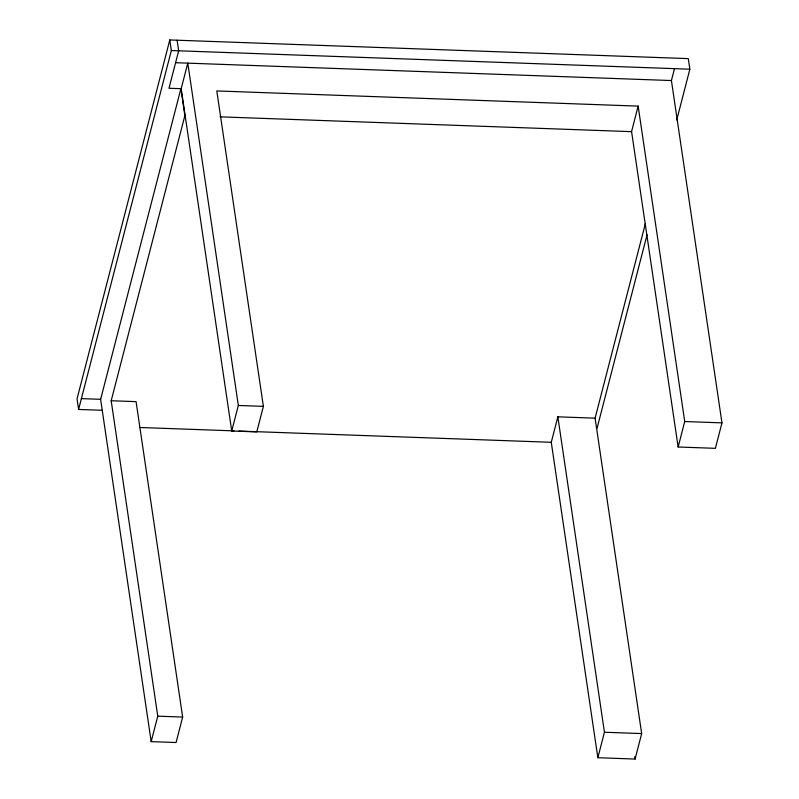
<?xml version="1.0" encoding="UTF-8"?>
<svg xmlns="http://www.w3.org/2000/svg" width="799" height="799" viewBox="0 0 799 799"><rect width="100%" height="100%" fill="white"/><g stroke="black" fill="none" stroke-linecap="round" stroke-linejoin="round"><path stroke-width="1.2" d="M676.743 119.96L689.857 69.203L688.289 58.617L169.787 39.95L77.034 398.861L78.602 409.448L102.262 410.296M78.602 409.448L171.346 50.537L169.787 39.95M151.181 741.632L100.624 399.32L180.904 88.679L184.879 115.575L111.181 400.748L157.763 716.164L151.181 741.632L176.07 742.531L182.651 717.063L136.08 401.647L111.181 400.748M231.73 431.001L181.183 88.689L187.785 63.141L238.332 405.463L231.73 431.001L256.779 431.899L263.38 406.361L216.799 90.946L638.151 106.117L684.723 421.522L678.141 446.991L715.385 448.339L721.966 422.871L671.42 80.549L674.496 68.644M595.095 418.167L641.667 733.582L635.085 759.05L597.852 757.712L551.27 442.296L557.852 416.828L595.095 418.167L645.382 223.57M638.151 106.117L631.55 131.655L220.174 116.844M597.103 428.114L647.07 234.756M597.852 757.712L604.434 732.244L557.852 416.828M171.346 50.537L689.857 69.203M175.59 62.712L671.42 80.549M181.183 88.689L168.988 88.25L178.666 50.796L177.098 40.21M81.398 398.621L100.624 399.32M238.332 405.463L263.38 406.361M684.723 421.522L721.966 422.871M139.445 427.475L234.007 430.871M238.981 431.051L551.27 442.296M157.763 716.164L182.651 717.063M604.434 732.244L641.667 733.582M631.57 131.575L678.141 446.991M634.726 756.583L635.085 759.05"/></g></svg>
